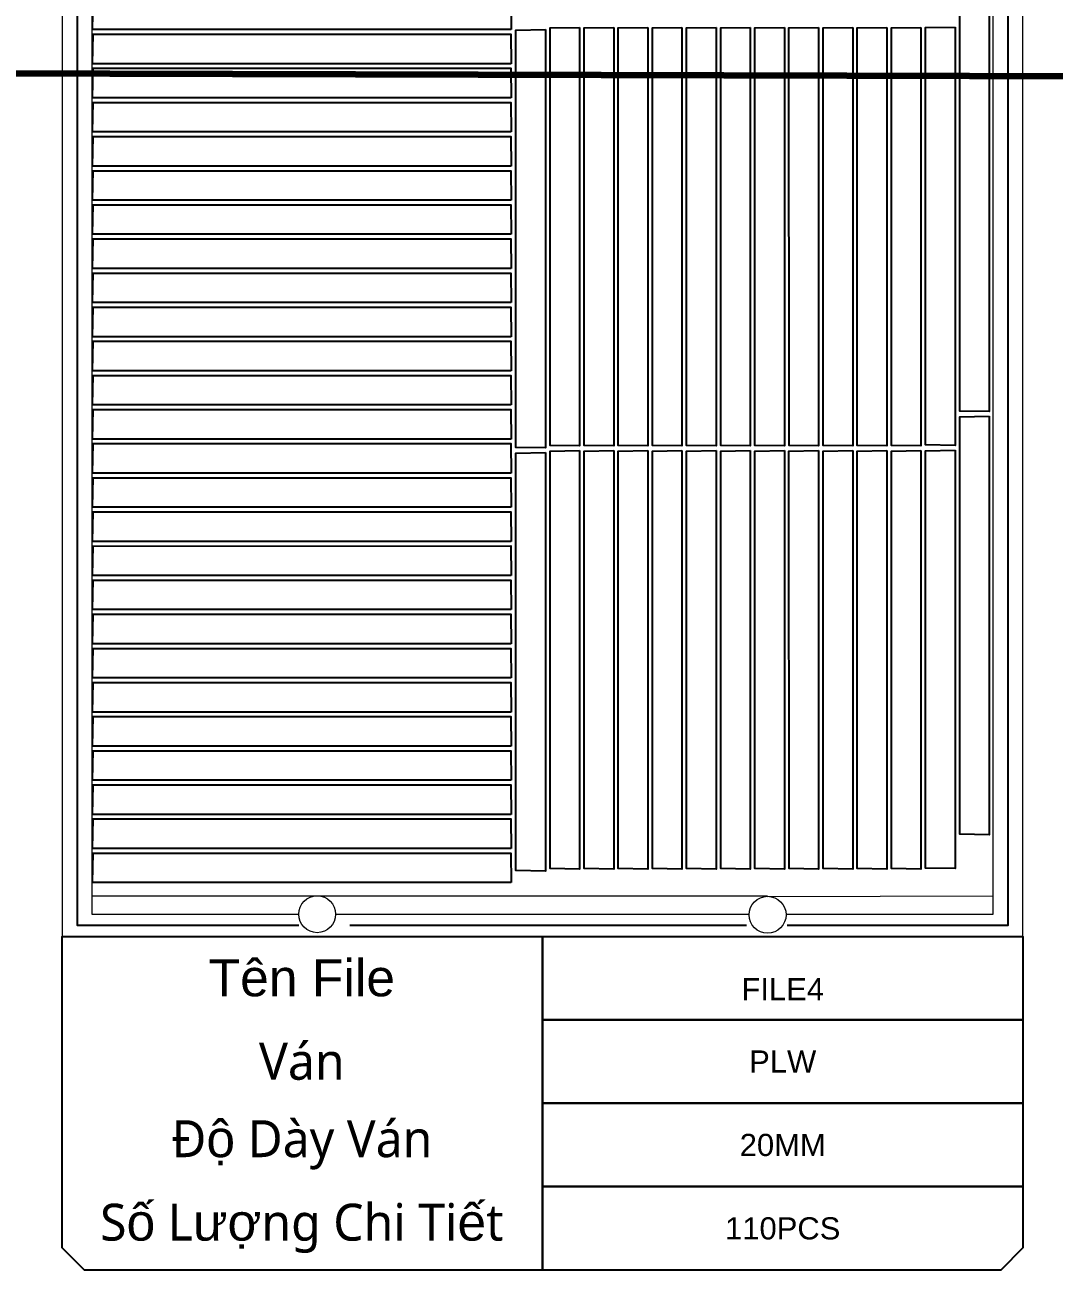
# Model space of a CAD drawing. Header units: millimetres. Extents: x -10628 to 24720, y -21829 to 4032.
# Drawn here: x 10798 to 12191, y -14201 to -12515 of the extents above; entities that cross this region are included whole.
import ezdxf
from ezdxf.enums import TextEntityAlignment as Align
from ezdxf.lldxf.tags import DXFTag

# ---------------------------------------------------------------- set-up
doc = ezdxf.new("R2010")
doc.units = ezdxf.units.MM
doc.layers.add('layer chu', color=7, linetype='Continuous', lineweight=9)
doc.layers.add('layer khung van cnc', color=7, linetype='Continuous', lineweight=25, true_color=0xfbf59b)
doc.layers.add('layer mau', color=7, linetype='Continuous')
doc.styles.add('Text Dim', font='arial.ttf')
tags = doc.linetypes.add('DATTRANHVAKEPVAN', pattern='A,32.156035,-1.521322,["DAT TRÁNH VA CHẠM KẸP VÁN",Text Dim,S=2.23494,R=0,X=0,Y=-0.877209],-47.8264', length=81.503757).pattern_tags.tags
tags[6] = DXFTag(74, 10)
tags = doc.linetypes.add('KVVIENMAY', pattern='A,46.311228,-10.280676,["KV VIỀN MÁY",Text Dim,S=10.028098,R=0,X=0,Y=-4.346144],-100.988212', length=157.580116).pattern_tags.tags
tags[6] = DXFTag(74, 10)

# ---------------------------------------------------------------- blocks, each defined once
blk = doc.blocks.new('khung van cnc')
at = {"color": 2, "linetype": 'DATTRANHVAKEPVAN', "lineweight": 5}
for p, q in [((-1453, -44.4), (-1148, -44.4)), ((-1148, -44.4), (-538.7, -44.4)), ((-539.1, -45.3), (-233, -44.4))]:
    blk.add_line(p, q, dxfattribs=at)
at = {"color": 250, "lineweight": 5}
blk.add_line((-1494.1, -99.4), (-193, -99.4), dxfattribs=at)
at = {"lineweight": 5}
blk.add_lwpolyline([(-193, -99.4), (-193, 2370.6), (-223, 2400.6), (-1463, 2400.6), (-1493, 2370.6), (-1493, -99.4)], close=True, dxfattribs=at)
at = {"color": 1, "linetype": 'KVVIENMAY'}
for points in [[(-511.9, -84.4), (-213, -84.4), (-213, 2370.6), (-228, 2385.6), (-1458, 2385.6), (-1473, 2370.6), (-1473, -84.4), (-1172.8, -84.4)], [(-1104, -84.4), (-567.2, -84.4)]]:
    blk.add_lwpolyline(points, dxfattribs=at)
at = {"lineweight": 5}
for points in [[(-513.5, -69.4), (-233, -69.4), (-233, 2370.6), (-1453, 2370.6), (-1453, -69.4), (-1173, -69.4)], [(-1123, -69.4), (-563.5, -69.4)]]:
    blk.add_lwpolyline(points, dxfattribs=at)
blk.add_lwpolyline([(-843, -551.3), (-1463, -551.3), (-1493, -521.3), (-1493, -99.4), (-843, -99.4)], close=True)
for centre in [(-1148, -69.4), (-538.5, -70.2)]:
    blk.add_circle(centre, 25, dxfattribs=at)
at = {"layer": 'layer mau'}
for points in [[(-843, -99.4), (-193, -99.4), (-193, -212.4), (-843, -212.4)], [(-843, -212.4), (-193, -212.4), (-193, -325.3), (-843, -325.3)], [(-843, -325.3), (-193, -325.3), (-193, -438.3), (-843, -438.3)], [(-843, -438.3), (-193, -438.3), (-193, -521.2), (-223, -551.2), (-843, -551.2)]]:
    blk.add_lwpolyline(points, close=True, dxfattribs=at)
at = {"color": 254, "lineweight": 5, "char_height": 50, "width": 647.53, "attachment_point": 5}
for s, insert in [('{\\fArial|b0|i0|c163|p34;Tên File}', (-1168.8, -155.9)), ('{\\fYu Gothic UI Semilight|b0|i0|c128|p34;Ván}', (-1168.8, -268.9)), ('{\\fYu Gothic UI Semilight|b0|i0|c128|p34;Đ\\fArial|b0|i0|c163|p34;ộ\\fYu Gothic UI Semilight|b0|i0|c128|p34; Dày Ván}', (-1168.8, -381.8)), ('{\\fYu Gothic UI Semilight|b0|i0|c128|p34;S\\fArial|b0|i0|c163|p34;ố\\fYu Gothic UI Semilight|b0|i0|c128|p34; L\\fArial|b0|i0|c163|p34;ượ\\fYu Gothic UI Semilight|b0|i0|c128|p34;ng Chi Ti\\fArial|b0|i0|c163|p34;ế\\fYu Gothic UI Semilight|b0|i0|c128|p34;t}', (-1168.8, -494.8))]:
    blk.add_mtext(s, dxfattribs=dict(at, insert=insert))
at = {"layer": 'layer mau'}
for tag, p in [('ÁGF', (-518, -155.9)), ('TENFILE', (-518, -268.9)), ('TENFILE', (-518, -381.8)), ('TENFILE', (-518, -494.8))]:
    blk.add_attdef(tag, text='', height=30, dxfattribs=at).set_placement(p, align=Align.MIDDLE_CENTER)

msp = doc.modelspace()

# ---------------------------------------------------------------- linework, layer by layer
at = {"color": 1, "lineweight": 211}
msp.add_line((4702.488, -12563.343), (17242.724, -12598.284), dxfattribs=at)
for points in [[(12103.5, -12471.882), (12103.5, -13038.566), (12063.514, -13037.81), (12063.5, -12472.639)], [(11456.695, -12521.381), (10890.011, -12521.381), (10890.767, -12481.396), (11455.939, -12481.381)], [(11502.899, -12521.183), (11502.899, -13087.867), (11462.913, -13087.111), (11462.899, -12521.94)], [(11549.099, -12518.375), (11549.099, -13085.059), (11509.113, -13084.303), (11509.099, -12519.132)], [(11595.299, -12518.375), (11595.299, -13085.059), (11555.313, -13084.303), (11555.299, -12519.132)], [(11641.499, -12518.375), (11641.499, -13085.059), (11601.513, -13084.303), (11601.499, -12519.132)], [(11687.699, -12518.375), (11687.699, -13085.059), (11647.713, -13084.303), (11647.699, -12519.132)], [(11733.899, -12518.375), (11733.899, -13085.059), (11693.913, -13084.303), (11693.899, -12519.132)], [(11780.099, -12518.375), (11780.099, -13085.059), (11740.113, -13084.303), (11740.099, -12519.132)], [(11826.299, -12518.375), (11826.299, -13085.059), (11786.313, -13084.303), (11786.299, -12519.132)], [(11872.499, -12518.375), (11872.499, -13085.059), (11832.513, -13084.303), (11832.499, -12519.132)], [(11918.699, -12518.375), (11918.699, -13085.059), (11878.713, -13084.303), (11878.699, -12519.132)], [(11964.899, -12518.375), (11964.899, -13085.059), (11924.914, -13084.303), (11924.899, -12519.132)], [(12011.099, -12518.375), (12011.099, -13085.059), (11971.114, -13084.303), (11971.099, -12519.132)], [(12057.299, -12517.852), (12057.299, -13084.536), (12017.314, -13083.78), (12017.299, -12518.609)], [(11456.695, -12567.581), (10890.011, -12567.581), (10890.767, -12527.596), (11455.939, -12527.581)], [(11456.695, -12613.781), (10890.011, -12613.781), (10890.767, -12573.796), (11455.939, -12573.781)], [(11456.695, -12659.981), (10890.011, -12659.981), (10890.767, -12619.996), (11455.939, -12619.981)], [(11456.695, -12706.181), (10890.011, -12706.181), (10890.767, -12666.196), (11455.939, -12666.181)], [(11456.695, -12752.381), (10890.011, -12752.381), (10890.767, -12712.396), (11455.939, -12712.381)], [(11456.695, -12798.581), (10890.011, -12798.581), (10890.767, -12758.596), (11455.939, -12758.581)], [(11456.695, -12844.782), (10890.011, -12844.782), (10890.767, -12804.796), (11455.939, -12804.782)], [(11456.695, -12890.982), (10890.011, -12890.982), (10890.767, -12850.996), (11455.939, -12850.982)], [(11456.695, -12937.182), (10890.011, -12937.182), (10890.767, -12897.196), (11455.939, -12897.182)], [(11456.695, -12983.382), (10890.011, -12983.382), (10890.767, -12943.396), (11455.939, -12943.382)], [(11456.695, -13029.582), (10890.011, -13029.582), (10890.767, -12989.596), (11455.939, -12989.582)], [(11456.695, -13075.782), (10890.011, -13075.782), (10890.767, -13035.796), (11455.939, -13035.782)], [(12103.499, -13044.777), (12103.499, -13611.46), (12063.514, -13610.704), (12063.499, -13045.533)], [(11456.695, -13121.982), (10890.011, -13121.982), (10890.767, -13081.996), (11455.939, -13081.982)], [(11502.9, -13094.078), (11502.9, -13660.761), (11462.914, -13660.005), (11462.9, -13094.834)], [(11549.1, -13091.27), (11549.1, -13657.953), (11509.114, -13657.197), (11509.1, -13092.026)], [(11595.3, -13091.27), (11595.3, -13657.953), (11555.314, -13657.197), (11555.3, -13092.026)], [(11641.5, -13091.27), (11641.5, -13657.953), (11601.514, -13657.197), (11601.5, -13092.026)], [(11687.7, -13091.27), (11687.7, -13657.953), (11647.714, -13657.197), (11647.7, -13092.026)], [(11733.9, -13091.27), (11733.9, -13657.953), (11693.914, -13657.197), (11693.9, -13092.026)], [(11780.1, -13091.27), (11780.1, -13657.953), (11740.114, -13657.197), (11740.1, -13092.026)], [(11826.3, -13091.27), (11826.3, -13657.953), (11786.314, -13657.197), (11786.3, -13092.026)], [(11872.5, -13091.27), (11872.5, -13657.953), (11832.514, -13657.197), (11832.5, -13092.026)], [(11918.7, -13091.27), (11918.7, -13657.953), (11878.714, -13657.197), (11878.7, -13092.026)], [(11964.9, -13091.27), (11964.9, -13657.953), (11924.914, -13657.197), (11924.9, -13092.026)], [(12011.1, -13091.27), (12011.1, -13657.953), (11971.114, -13657.197), (11971.1, -13092.026)], [(12057.3, -13090.747), (12057.3, -13657.43), (12017.314, -13656.674), (12017.3, -13091.503)], [(11456.695, -13168.182), (10890.011, -13168.182), (10890.767, -13128.196), (11455.939, -13128.182)], [(11456.695, -13214.382), (10890.011, -13214.382), (10890.767, -13174.396), (11455.939, -13174.382)], [(11456.695, -13260.582), (10890.011, -13260.582), (10890.767, -13220.596), (11455.939, -13220.582)], [(11456.695, -13306.782), (10890.011, -13306.782), (10890.767, -13266.796), (11455.939, -13266.782)], [(11456.695, -13352.982), (10890.011, -13352.982), (10890.767, -13312.996), (11455.939, -13312.982)], [(11456.695, -13399.182), (10890.011, -13399.182), (10890.767, -13359.196), (11455.939, -13359.182)], [(11456.695, -13445.382), (10890.011, -13445.382), (10890.767, -13405.396), (11455.939, -13405.382)], [(11456.695, -13491.582), (10890.011, -13491.582), (10890.767, -13451.596), (11455.939, -13451.582)], [(11456.695, -13537.782), (10890.011, -13537.782), (10890.767, -13497.796), (11455.939, -13497.782)], [(11456.695, -13583.982), (10890.011, -13583.982), (10890.767, -13543.996), (11455.939, -13543.982)], [(11456.695, -13630.182), (10890.011, -13630.182), (10890.767, -13590.196), (11455.939, -13590.182)], [(11456.695, -13676.382), (10890.011, -13676.382), (10890.767, -13636.396), (11455.939, -13636.382)]]:
    msp.add_lwpolyline(points, close=True)

# ---------------------------------------------------------------- block references
at = {"layer": 'layer khung van cnc'}
ref = msp.add_blockref('khung van cnc', (12342.01, -13649.743), dxfattribs=at)
ref.add_attrib('TENFILE', '110PCS', dxfattribs={"layer": 'layer chu', "lineweight": 5, "height": 30, "style": 'Text Dim'}).set_placement((11824.006, -14144.502), align=Align.MIDDLE_CENTER)
ref.add_attrib('TENFILE', '20MM', dxfattribs={"layer": 'layer chu', "height": 30, "style": 'Text Dim'}).set_placement((11824.006, -14031.554), align=Align.MIDDLE_CENTER)
ref.add_attrib('TENFILE', 'PLW', dxfattribs={"layer": 'layer chu', "height": 30, "style": 'Text Dim'}).set_placement((11824.006, -13918.605), align=Align.MIDDLE_CENTER)
ref.add_attrib('ÁGF', 'FILE4', dxfattribs={"layer": 'layer chu', "height": 30, "style": 'Text Dim'}).set_placement((11824.006, -13805.657), align=Align.TOP_CENTER)

doc.saveas('drawing.dxf')
